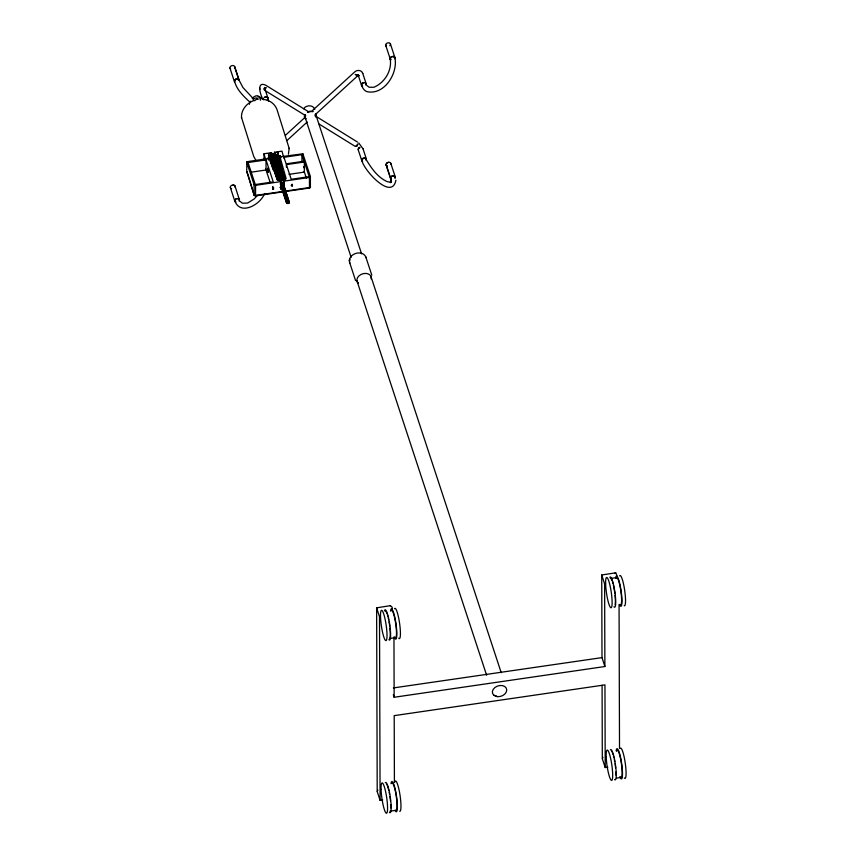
<?xml version="1.0" encoding="UTF-8"?>
<svg xmlns="http://www.w3.org/2000/svg" width="856" height="856" viewBox="0 0 856 856"><rect width="100%" height="100%" fill="white"/><g stroke="black" fill="none" stroke-linecap="round" stroke-linejoin="round"><path stroke-width="1.28" d="M359.017 75.809L357.894 74.526L358.14 75.018A2.45 1.798 -18.2 0 0 358.728 75.66L359.028 75.51M394.798 57.245L394.605 58.754M263.316 98.515L263.316 99.649C260.684 96.685 255.751 80.303 265.831 85.279L308.31 111.59M385.735 45.304L390.197 58.904L391.427 56.667M391.181 180.327L390.85 182.446L391.46 181.451L390.25 182.66L391.299 182.135L387.479 181.761C376.972 177.203 370.755 167.091 365.138 157.943M362.955 158.253L361.778 160.639L358.3 150.067M394.841 58.283L393.61 56.346M382.718 799.986L380.096 800.371L377.239 791.65L377.87 790.077M607.824 767.147L605.213 767.532L602.346 758.812L602.977 757.239M390.197 58.904L390.828 57.085L393.257 56.282M361.735 159.601C362.313 168.803 391.888 201.684 395.911 180.167M270.475 163.475C271.074 159.58 277.793 157.9 279.42 161.838L285.048 178.968M286.621 203.204C287.434 198.474 291.554 205.044 286.621 203.204L281.025 186.298C280.693 184.532 284.353 184.115 283.85 186.062M288.419 154.198L289.168 148.216M234.458 80.635C236.224 89.388 243.757 96.439 250.091 102.324M267.875 98.986L267.286 97.199L264.846 97.103M234.844 200.101L234.844 201.235L230.328 187.496M361.532 84.177L361.532 85.311L358.054 74.75M366.09 84.648L366.079 83.514M366.325 159.965L366.357 158.927L366.186 160.254M395.183 177.845L395.183 176.711M377.207 791.415L376.619 607.824L389.63 605.791M393.321 694.772L394.145 697.265L604.882 666.524L601.993 657.622L601.725 574.986L615.828 572.814L617.347 576.805M601.993 657.622L393.385 687.924M263.52 98.13L263.284 99.553M267.532 99.542L267.907 97.937L268.591 101.297M239.199 200.957L239.509 200.079L239.252 200.86M365.887 85.033L365.94 83.267M394.99 178.23C396.521 174.934 390.497 175.084 390.518 177.962C390.732 179.268 392.39 179.91 390.593 178.423C390.111 176.186 393.642 174.827 395.044 176.464M279.869 164.983L280.575 163.828M283.882 186.437C285.433 182.703 277.986 185.72 281.892 187.218M283.229 184.447C284.845 181.515 277.922 182.403 281.046 185.345M234.598 80.346L235.635 79.394M234.983 199.823C237.711 197.854 235.775 198.485 234.726 200.689C240.258 216.258 260.599 204.456 264.611 193.51M361.671 83.899L362.719 82.936M361.917 159.216L364.784 157.879M386.11 164.202L387.073 162.854L388.849 162.276M303.655 108.766C306.063 104.86 313.328 104.56 314.74 109.429M257.528 195.339L254.179 198.966L247.63 203.054L242.462 203.182L240.247 201.481M269.447 156.156C271.341 153.417 277.547 153.064 277.665 157.215M269.437 159.237C272.015 155.749 279.57 155.096 280.34 160.372C277.729 157.258 272.476 158.328 270.089 161.217M285.423 135.302L304.832 117.54M312.59 110.435L354.32 72.257C356.62 69.55 361.778 69.7 362.784 73.477M286.846 140.641L307.218 121.991M314.987 114.886L357.68 75.82M390.186 605.77C389.266 605.342 393.407 606.53 392.241 609.643M614.983 573.113L615.592 572.825M264.504 97.263L266.205 96.878L267.725 97.605M254.179 100.419C247.031 102.827 240.846 109.889 241.553 117.754M247.02 171.767L254.125 194.794A1.23 0.813 -0.2 0 0 255.58 195.414L283.721 191.305M247.02 172.227L254.125 195.254A1.23 0.813 -0.2 0 0 255.58 195.874L283.186 191.851M283.999 180.573L279.88 181.055L273.043 160.254M235.989 79.234L238.803 79.651L242.944 87.526L253.323 98.686M391.781 56.496L394.659 56.999M363.062 82.775L364.538 82.561M363.308 158.093L366.186 158.585M282.63 187.196L280.297 187.389M264.023 160.083L264.001 153.77L271.48 152.678L271.684 155.567M274.487 154.54L274.476 152.24L281.966 151.148L283.657 157.215M268.549 156.092L268.538 153.727L271.684 153.267M278.992 158.306L277.815 152.379L274.669 152.839L274.476 152.24M268.367 160.115L268.367 157.493L269.715 157.29L269.715 159.655M278.992 155.942L280.34 155.749L280.993 157.729L280.244 157.836L280.265 164.395M268.688 158.478L246.849 161.72L246.699 172.666M280.661 156.734L302.885 153.802L310.375 176.486L310.407 187.047A1.23 0.813 -0.2 0 1 309.465 188.01L285.808 191.466M248.058 162.533L266.023 159.911L273.246 181.9L255.291 184.522L248.058 162.533L248.069 165.058M283.989 158.21L283.978 157.29L301.943 154.669L309.177 176.657L291.211 179.279L286.396 164.62L304.351 161.998L304.383 172.099L288.986 174.346M304.094 161.206L286.129 163.828L283.978 157.29M250.658 172.259L266.055 170.012L266.023 159.911M304.372 166.588L303.505 166.802L303.773 167.594L304.105 166.717M283.657 184.34L283.636 179.139L286.182 178.765L280.244 157.836M246.667 162.116L254.093 184.693A1.23 0.813 -0.2 0 0 255.548 185.313L280.693 181.643L280.725 189.454L283.111 189.101M283.636 179.139L284.288 181.119L309.433 177.449A1.23 0.813 -0.2 0 0 310.375 176.486M291.233 185.249L292.388 184.992L292.121 184.201L292.388 185.913L291.489 186.041L291.489 185.121M272.668 188.416L273.535 189.123L272.936 189.208L272.668 186.576M280.072 187.464L282.459 187.122M284.92 191.134L309.465 187.55A1.23 0.813 -0.2 0 0 310.407 186.587M610.36 578.474L616.588 577.565M389.448 638.533L395.675 637.624M390.004 811.167L396.232 810.258M616.352 778.136L621.338 777.409M237.347 79.009C234.062 77.757 234.79 83.663 234.426 81.684L229.943 68.031M262.46 99.253L266.312 99.906M497.336 696.645L493.741 695.168A7.351 5.382 -18.2 0 1 497.304 686.159A7.351 5.382 -18.2 0 1 506.731 690.032A7.351 5.382 -18.2 0 1 497.336 696.645L493.741 695.168M281.977 187.015L281.025 186.298M364.891 82.625C358.504 82.026 363.158 90.918 367.224 91.72C384.494 95.251 398.126 73.188 394.916 57.791M237.818 79.073L239.049 80.057M233.057 185.003L234.619 185.506M266.89 100.088C271.448 101.49 275.3 104.956 276.959 109.45L289.242 148.634M361.735 160.543L362.644 161.431M315.019 115.753L357.498 142.064M264.408 90.169L305.774 115.785M319.181 124.099L354.962 146.258M366.935 85.547L369.15 87.258L373.901 87.248C384.676 82.743 392.348 70.438 390.133 58.486M358.76 142.995L363.03 148.805M361.681 85.557L362.612 86.178L361.5 85.226M234.983 201.481L235.924 202.102L234.811 201.149M305.26 115.239A5.511 4.045 -18.2 0 0 305.271 117.796L306.041 118.834M357.241 281.71L358.257 283.101L357.241 281.71A7.351 5.382 -18.2 0 1 363.479 273.599A7.351 5.382 -18.2 0 1 371.162 278.842M305.271 117.796L305.592 118.342M366.09 257.774C363.361 248.925 347.825 253.29 349.537 262.204L355.572 280.575M255.901 160.361L253.751 156.509L241.478 117.326M239.434 199.523L237.112 198.506L238.803 198.795L239.509 199.994L234.961 185.966M385.724 44.726L386.163 46.031M349.537 262.204L349.847 263.145M259.924 89.345L259.603 87.783M390.368 43.774L394.884 57.513M362.698 73.209L366.175 83.781M390.753 163.239L395.269 176.978M390.646 178.54L386.12 164.769L390.561 178.294M362.944 148.537L366.411 159.098M365.78 256.843L371.814 275.215M370.894 276.306L501.22 672.698M361.574 253.858L315.511 113.741A5.511 4.045 -18.2 0 1 315.522 116.298M305.068 117.186L351.142 257.303M356.973 280.907L486.615 675.223M304.126 171.307L306.384 178.187M264.483 87.547L267.96 98.108M260.513 100.248L259.678 97.712A7.351 4.259 -58.2 0 0 252.274 98.376M278.746 157.408L279.398 159.387M277.248 155.514L278.018 157.868M279.056 161.035L285.091 179.386M285.112 179.867L279.42 161.838M276.531 154.776L277.847 158.713M278.339 160.286L284.781 179.867M282.855 174.667L284.064 178.337M275.343 154.251L276.114 156.605M277.151 159.772L283.593 179.343M275.728 156.509L276.381 158.488M274.22 154.08L275.375 157.611M276.028 159.601L282.865 180.402M283.507 183.419L284.16 185.41M283.368 183.12L284.021 185.099M274.327 156.573L274.979 158.553M283.122 182.852L283.775 184.832M283.785 185.217L289.392 202.412M283.582 185.003L289.317 202.701M273.15 154.134L274.316 157.665M274.969 159.644L281.806 180.445M282.63 182.638L283.283 184.618M283.154 184.81L289.146 202.99M282.18 182.574L282.833 184.554M282.769 184.757L288.237 201.395M281.774 182.596L282.426 184.575M272.262 154.326L273.043 156.691M273.128 156.841L273.781 158.82M274.08 159.847L280.918 180.648M282.426 184.768L287.894 201.417M281.496 182.649L282.148 184.639M282.202 184.821L287.68 201.46M280.693 181.643L280.04 179.664L277.505 180.038L269.758 159.366L269.009 159.473L268.367 157.493M281.078 182.82L281.731 184.8M281.838 184.96L287.316 201.609M281.517 185.174L286.995 201.813M280.704 183.056L281.356 185.046M283.539 191.765L287.06 202.465M271.224 154.733L272.39 158.274M281.26 185.42L286.739 202.07M271.78 157.376L272.433 159.355M281.089 185.709L287.113 203.568M281.014 186.009L286.824 203.418M270.239 155.375L271.01 157.729M272.048 160.885L278.489 180.466M270.475 158.21L271.127 160.19M268.538 153.727L270.218 158.51M271.256 161.677L277.291 180.028M271.127 163.774L273.139 169.895M264.001 153.77L265.702 159.837M234.672 66.768L239.081 80.186M234.576 66.501L238.995 79.94M265.724 169.017L270.196 182.617M281.624 169.509L280.757 161.923L281.902 169.36M390.593 178.423L391.213 181.419L391.117 180.873M601.725 574.986L604.614 583.878L604.882 666.524M376.619 607.824L379.508 616.727L380.096 800.371M619.059 604.411L619.519 748.133M605.213 767.532L604.946 684.886L394.199 715.637L394.413 782.277M602.078 685.26L602.314 758.566M393.953 637.281L394.145 697.265M309.433 177.449L309.465 188.01M303.773 166.674L303.773 167.594M302.949 153.898L302.949 156.423M301.943 154.669L301.965 162.244M292.388 184.992L292.388 185.913M286.396 164.62L286.396 167.145M284.288 181.119L284.31 187.625M280.34 155.749L280.34 158.371M277.815 152.379L277.836 158.274M273.535 189.123L273.524 187.282L272.925 187.368L272.936 189.208M271.48 152.678L271.491 154.968M255.548 185.313L255.58 195.874M254.093 184.693L254.125 195.254M271.973 155.343A2.45 1.798 -18.2 0 1 272.55 155.075M307.935 112.446A5.511 4.045 -18.2 0 1 312.825 111.729M610.713 578.485A13.782 2.172 81.7 0 1 611.098 578.827M611.526 579.501A13.782 2.172 81.7 0 1 611.965 580.486M612.425 581.748A13.782 2.172 81.7 0 1 612.885 583.278M613.335 585.012A13.782 2.172 81.7 0 1 614.811 593.219M615.057 595.337A13.782 2.172 81.7 0 1 615.09 604.711M616.063 578.538A13.782 2.172 81.7 0 1 620.739 590.169A13.782 2.172 81.7 0 1 620.044 604.422M609.804 577.318A15.322 2.418 81.7 0 1 614.908 592.159A15.322 2.418 81.7 0 1 613.966 606.808M615.582 578.207A15.322 2.418 81.7 0 1 620.964 590.062A15.322 2.418 81.7 0 1 619.723 605.149M619.626 575.885A15.322 2.418 81.7 0 1 624.559 589.538A15.322 2.418 81.7 0 1 624.217 605.759M316.078 113.516A6.131 4.483 -18.2 0 1 315.736 117.079M305.068 118.631A6.131 4.483 -18.2 0 1 305.046 114.458M307.657 112.072A6.131 4.483 -18.2 0 1 313.093 111.28M386.409 46.213A2.45 1.798 -18.2 0 1 386.398 43.613A2.45 1.798 -18.2 0 1 389.78 43.121A2.45 1.798 -18.2 0 1 389.79 45.721M230.617 68.94A2.45 1.798 -18.2 0 1 230.435 66.511A2.45 1.798 -18.2 0 1 233.602 65.666A2.45 1.798 -18.2 0 1 234.437 67.924M231.612 188.662A2.45 1.798 -18.2 0 1 230.499 186.437A2.45 1.798 -18.2 0 1 233.538 185.024A2.45 1.798 -18.2 0 1 234.972 187.1M385.596 611.323A13.782 2.172 81.7 0 1 385.992 611.676M386.409 612.35A13.782 2.172 81.7 0 1 386.859 613.324M387.319 614.597A13.782 2.172 81.7 0 1 387.779 616.117M388.217 617.85A13.782 2.172 81.7 0 1 388.645 619.765M389.041 621.809A13.782 2.172 81.7 0 1 389.705 626.068M389.94 628.176A13.782 2.172 81.7 0 1 389.972 637.56M391.181 610.735A13.782 2.172 81.7 0 1 395.782 624.088A13.782 2.172 81.7 0 1 394.937 637.271M253.055 99.703A4.901 2.846 -58.2 0 1 257.988 99.253M258.02 96.824A7.351 4.259 -58.2 0 1 261.369 98.761M249.385 104.314A7.351 4.259 -58.2 0 1 250.369 101.222M254.746 100.751A4.901 2.846 -58.2 0 1 257.956 98.964M384.43 610.884A15.322 2.418 81.7 0 1 389.63 623.81A15.322 2.418 81.7 0 1 388.859 639.646M391.021 783.679A15.322 2.418 81.7 0 1 396.403 795.534A15.322 2.418 81.7 0 1 395.172 810.621M394.809 782.084A15.322 2.418 81.7 0 1 399.805 793.833A15.322 2.418 81.7 0 1 399.666 811.231M390.464 611.045A15.322 2.418 81.7 0 1 394.049 614.233A15.322 2.418 81.7 0 1 396.831 633.922A15.322 2.418 81.7 0 1 394.124 636.907M394.509 608.734A15.322 2.418 81.7 0 1 399.624 623.575A15.322 2.418 81.7 0 1 398.682 638.212M616.138 750.84A15.322 2.418 81.7 0 1 619.712 754.018A15.322 2.418 81.7 0 1 622.494 773.706A15.322 2.418 81.7 0 1 619.787 776.692M620.183 748.519A15.322 2.418 81.7 0 1 625.287 763.359A15.322 2.418 81.7 0 1 624.345 778.008M385.254 782.791A15.322 2.418 81.7 0 1 390.357 797.632A15.322 2.418 81.7 0 1 389.416 812.28M611.655 751.461A13.782 2.172 81.7 0 1 612.083 752.135M612.522 753.12A13.782 2.172 81.7 0 1 612.982 754.382M613.442 755.902A13.782 2.172 81.7 0 1 613.891 757.646M614.319 759.561A13.782 2.172 81.7 0 1 614.715 761.594M615.068 763.713A13.782 2.172 81.7 0 1 615.614 767.971M615.903 771.898A13.782 2.172 81.7 0 1 615.913 775.129M616.62 751.172A13.782 2.172 81.7 0 1 621.296 762.803A13.782 2.172 81.7 0 1 620.6 777.055M386.548 165.497A2.45 1.798 -18.2 0 1 388.1 162.383A2.45 1.798 -18.2 0 1 390.764 164.373M387.394 165.936A2.45 1.798 -18.2 0 1 386.794 165.69M610.36 749.952A15.322 2.418 81.7 0 1 615.464 764.793A15.322 2.418 81.7 0 1 614.522 779.442M386.548 784.299A13.782 2.172 81.7 0 1 386.966 784.973M387.415 785.958A13.782 2.172 81.7 0 1 388.774 790.484M389.202 792.399A13.782 2.172 81.7 0 1 389.598 794.443M389.951 796.551A13.782 2.172 81.7 0 1 390.497 800.809M390.796 804.747A13.782 2.172 81.7 0 1 390.807 807.978M391.738 783.358A13.782 2.172 81.7 0 1 396.178 795.641A13.782 2.172 81.7 0 1 395.879 810.247M358.771 147.938L358.525 148.912A2.45 1.798 -18.2 0 0 358.268 149.779L358.129 148.794L358.964 148.377A2.45 1.798 -18.2 0 1 359.916 147.799L359.82 147.243L358.771 147.938M349.526 260.192L349.43 261.219L349.655 259.101L349.526 260.192M264.204 88.671L264.344 88.971A2.45 1.798 -18.2 0 0 264.6 88.093L264.204 88.671M357.787 144.193L355.657 146.355L357.209 146.076L357.787 144.193M265.97 87.751L264.258 89.495L265.97 87.751M356.535 74.932L356.781 75.767L357.819 75.542L357.016 75.863L357.412 75.478L355.165 74.408L356.535 74.932M390.839 59.685L390.208 58.957L390.839 59.685M268.249 170.087L267.596 168.108L268.249 172.388L268.249 170.087M605.631 583.952A15.322 2.418 81.7 0 0 610.81 607.717A15.322 2.418 81.7 0 0 610.157 586.146A15.322 2.418 81.7 0 0 605.631 583.952M380.524 616.802A15.322 2.418 81.7 0 0 385.703 640.556A15.322 2.418 81.7 0 0 385.05 618.995A15.322 2.418 81.7 0 0 380.524 616.802M381.08 789.425A15.322 2.418 81.7 0 0 386.259 813.189A15.322 2.418 81.7 0 0 385.607 791.618A15.322 2.418 81.7 0 0 381.08 789.425M606.187 756.586A15.322 2.418 81.7 0 0 611.366 780.34A15.322 2.418 81.7 0 0 610.713 758.78A15.322 2.418 81.7 0 0 606.187 756.586"/></g></svg>
